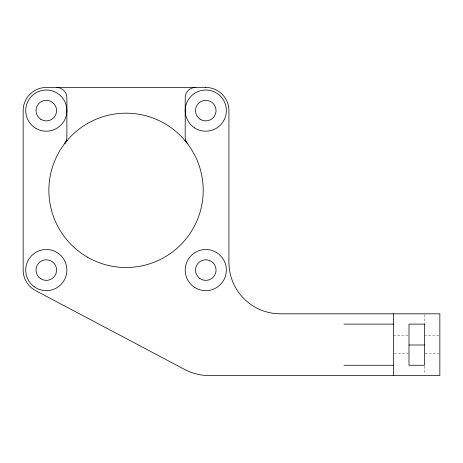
<?xml version="1.0" encoding="UTF-8"?>
<svg xmlns="http://www.w3.org/2000/svg" width="463" height="463" viewBox="0 0 463 463"><rect width="100%" height="100%" fill="white"/><g stroke="black" fill="none" stroke-linecap="round" stroke-linejoin="round"><path stroke-width="0.35" stroke-dasharray="2.31 1.74" d="M393.55 335.698L408.279 335.698M424.415 335.698L439.15 335.698M394.25 353.68L408.279 353.68M425.121 353.68L439.15 353.68M424.415 314.527L424.415 323.863M424.415 366.21L424.415 374.11"/><path stroke-width="0.69" d="M67.158 140.463L64.762 143.443A10.29 10.29 0 0 0 66.88 137.193L66.88 97.745A10.29 10.29 0 0 0 56.59 87.455M343.98 324.1L393.55 324.1M408.985 345.004L424.415 345.004M343.98 365.255L393.55 365.255M184.916 140.463L186.572 142.326M393.55 313.81L393.55 375.545M187.318 143.443A10.29 10.29 0 0 1 185.2 137.193L185.2 97.745A10.29 10.29 0 0 1 195.49 87.455M205.78 87.455L46.3 87.455A23.15 23.15 0 0 0 23.15 110.605L23.15 270.085A23.15 23.15 0 0 0 35.477 290.544L184.87 369.572A51.445 51.445 0 0 0 208.929 375.545L439.85 375.545L439.85 313.81L280.37 313.81A51.445 51.445 0 0 1 228.93 262.365L228.93 110.605A23.15 23.15 0 0 0 205.78 87.455M424.415 324.1L408.985 324.1L408.985 365.255L424.415 365.255L424.415 324.1M87.455 257.173A77.165 77.165 0 0 0 203.205 190.345A77.165 77.165 0 0 0 87.455 123.517A77.165 77.165 0 0 0 87.455 257.173M194.639 127.91A20.58 20.58 0 0 0 226.332 111.6A20.58 20.58 0 0 0 196.364 92.311A20.58 20.58 0 0 0 194.639 127.91M194.223 287.112A20.58 20.58 0 0 0 226.303 271.573A20.58 20.58 0 0 0 196.804 251.565A20.58 20.58 0 0 0 194.223 287.112M34.337 286.829A20.58 20.58 0 0 0 66.782 272.07A20.58 20.58 0 0 0 37.781 251.351A20.58 20.58 0 0 0 34.337 286.829M36.01 128.425A20.58 20.58 0 0 0 66.88 110.605A20.58 20.58 0 0 0 36.01 92.785A20.58 20.58 0 0 0 36.01 128.425M40.559 278.622A10.29 10.29 0 0 0 56.567 270.786A10.29 10.29 0 0 0 41.774 260.843A10.29 10.29 0 0 0 40.559 278.622M199.466 278.211A10.29 10.29 0 0 0 215.972 271.486A10.29 10.29 0 0 0 201.897 260.553A10.29 10.29 0 0 0 199.466 278.211M200.039 119.141A10.29 10.29 0 0 0 216.042 111.305A10.29 10.29 0 0 0 201.255 101.362A10.29 10.29 0 0 0 200.039 119.141M40.808 119.304A10.29 10.29 0 0 0 56.579 111.016A10.29 10.29 0 0 0 41.514 101.495A10.29 10.29 0 0 0 40.808 119.304"/></g></svg>
